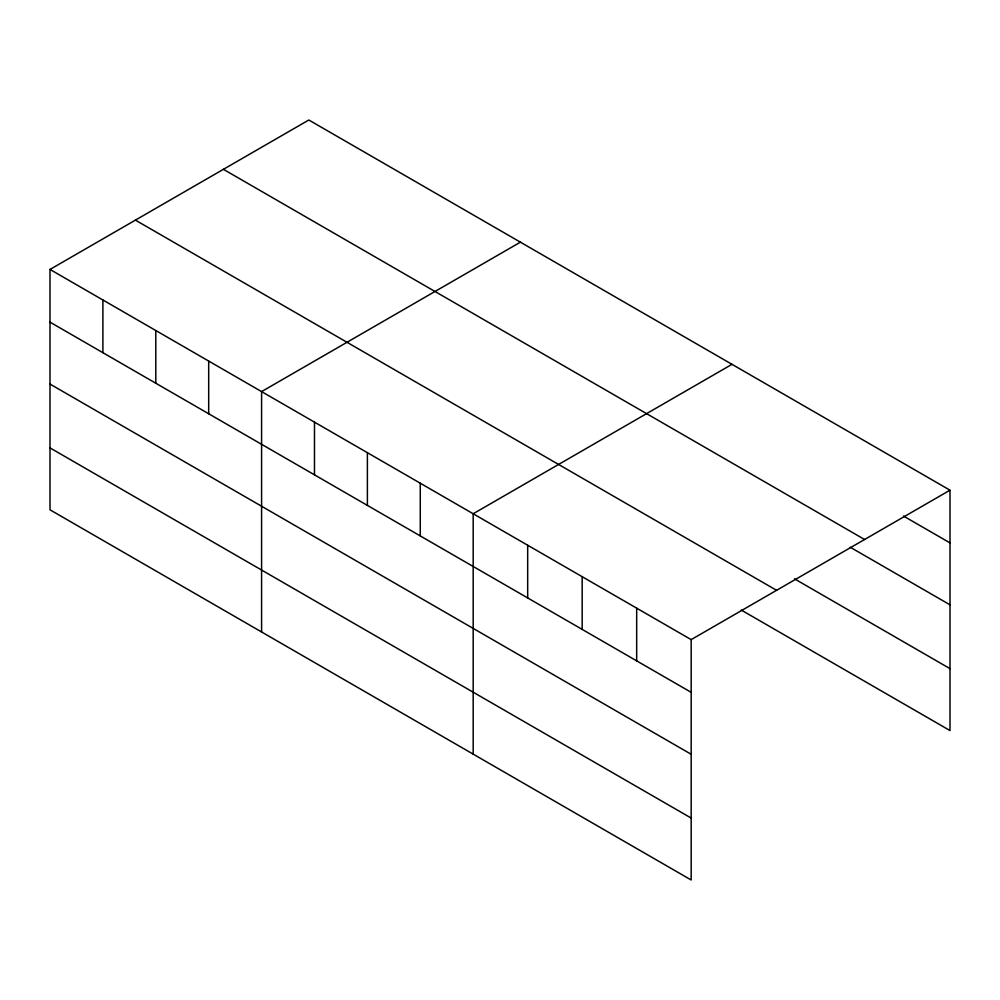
<?xml version="1.0" encoding="UTF-8"?>
<svg xmlns="http://www.w3.org/2000/svg" width="1000" height="1000" viewBox="0 0 1000 1000"><rect width="100%" height="100%" fill="white"/><g stroke="black" fill="none" stroke-linecap="round" stroke-linejoin="round"><path stroke-width="1.5" d="M691.175 754.262L691.175 639.625L50 269.438L50 509.812L691.175 879.987L691.175 754.262L50 384.075M741.3 610.075L950 730.562L950 490.188L308.825 120.013L50 269.438M520.413 242.162L261.588 391.6L261.588 631.975M732 364.325L473.175 513.763L473.175 754.125M691.175 639.625L950 490.188M903.475 516.038L950 542.9M223.412 169.325L864.587 539.5M850.3 547.263L950 604.825M794.475 578.837L950 668.637M135.412 220.125L776.587 590.312M50 322.15L691.175 692.325M50 447.887L691.175 818.062M636.675 608.15L636.675 660.863M582.175 576.688L582.175 629.4M527.675 545.225L527.675 597.938M420.275 483.212L420.275 535.925M367.388 452.675L367.388 505.387M314.488 422.137L314.488 474.85M208.688 361.062L208.688 413.762M155.8 330.525L155.8 383.225M102.9 299.975L102.9 352.688"/></g></svg>
